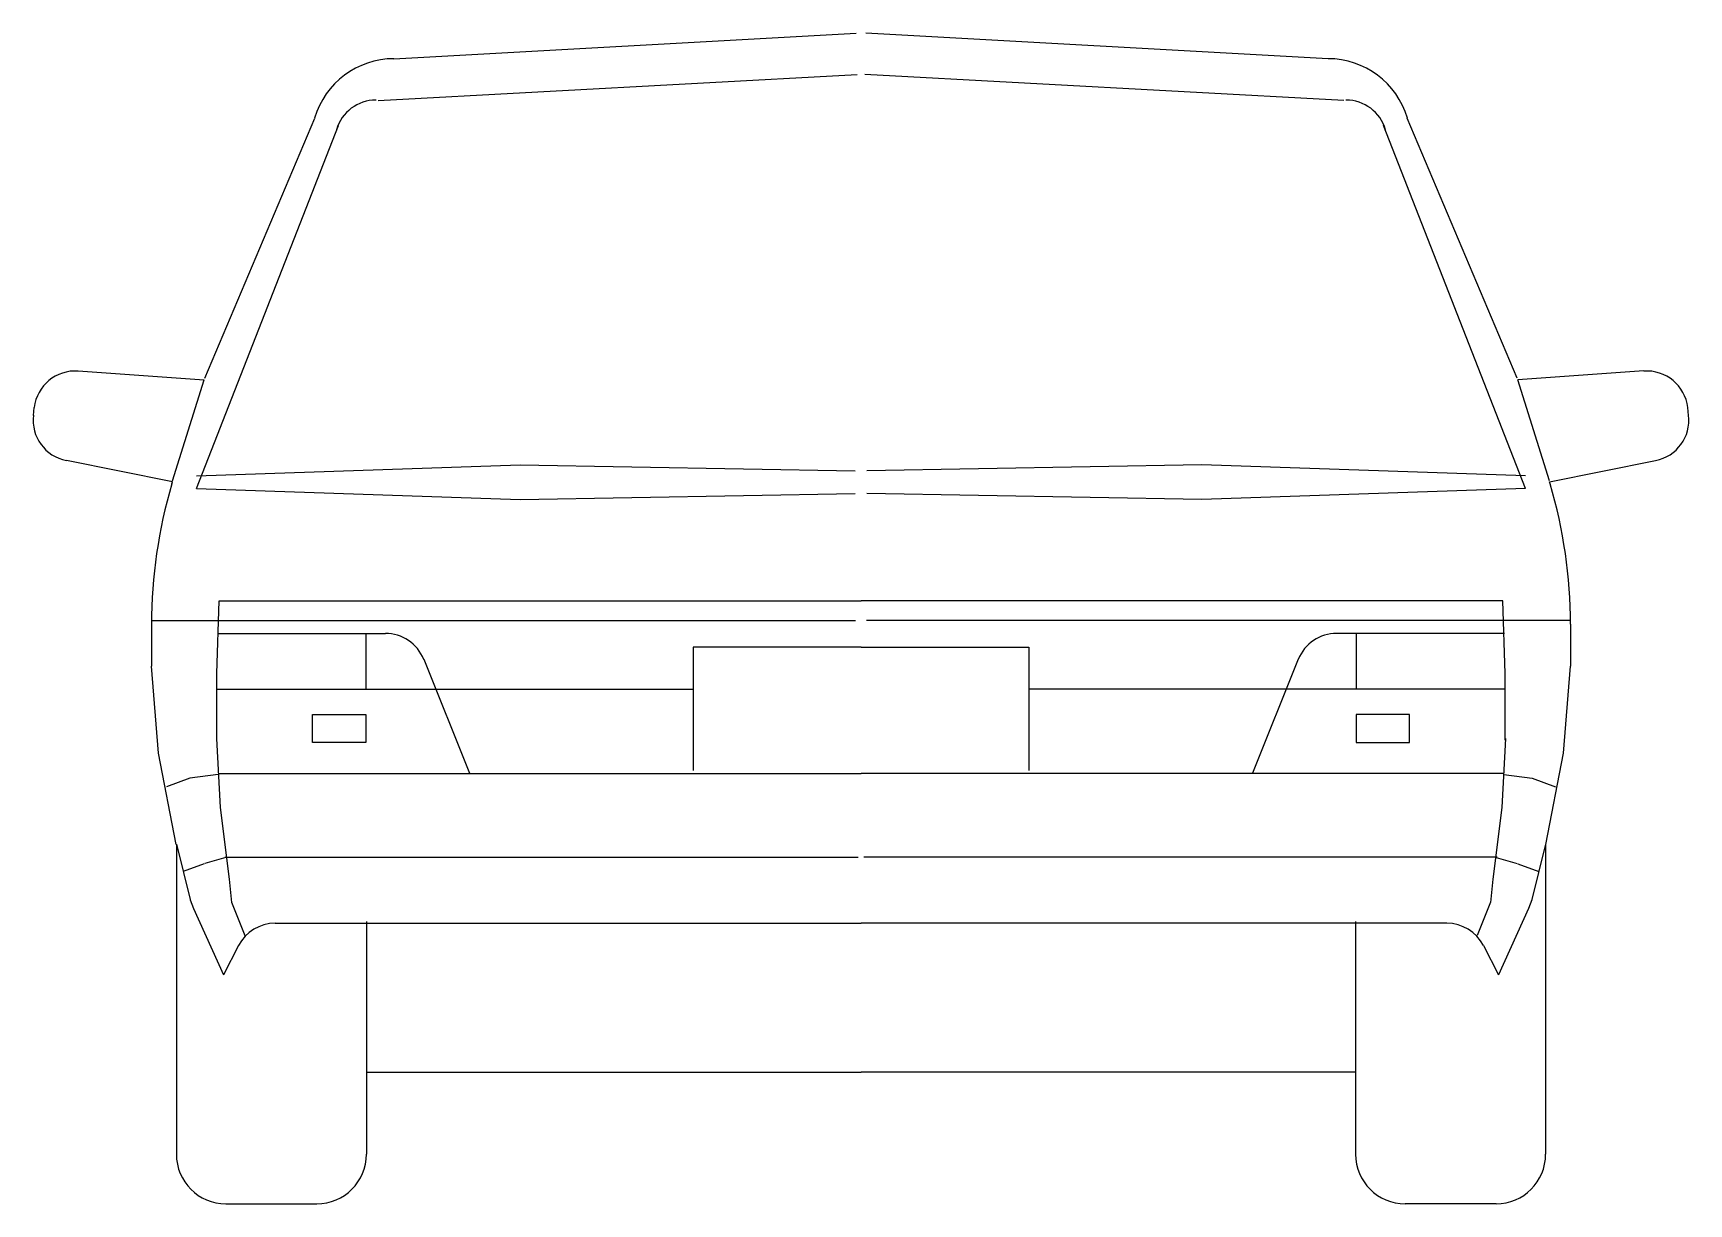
# Model space of a CAD drawing. Extents: x 4541 to 6143, y 23906 to 25039.
import ezdxf

# ---------------------------------------------------------------- set-up
doc = ezdxf.new("R2010")
doc.units = 0
doc.header["$LTSCALE"] = 100
doc.header["$MEASUREMENT"] = 0
doc.layers.add('LX-CAR', color=6, linetype='CONTINUOUS')

msp = doc.modelspace()

# ---------------------------------------------------------------- linework, layer by layer
at = {"layer": 'LX-CAR'}
for p, q in [((4889.9, 25014.3), (5337.3, 25039)), ((5794.1, 25014.3), (5346.7, 25039)), ((4874.6, 24974), (5338.2, 24999)), ((5809.4, 24974), (5345.8, 24999)), ((4707, 24705.3), (4813.2, 24956.9)), ((5977, 24705.3), (5870.8, 24956.9)), ((4698.7, 24598.6), (4836.1, 24949.7)), ((5985.3, 24598.6), (5847.9, 24949.7)), ((4584.3, 24712.2), (4706.3, 24703.7)), ((4675.6, 24605.9), (4706.3, 24703.7)), ((6099.7, 24712.2), (5977.7, 24703.7)), ((6008.4, 24605.9), (5977.7, 24703.7)), ((4540.9, 24669.3), (4541.8, 24676.8)), ((6143.1, 24669.3), (6142.2, 24676.8)), ((4675.6, 24605.1), (4572.8, 24625.5)), ((4698.7, 24610.7), (5012.1, 24621.3)), ((5012.1, 24621.3), (5336.3, 24615.6)), ((5671.9, 24621.3), (5347.7, 24615.6)), ((5985.3, 24610.7), (5671.9, 24621.3)), ((6008.4, 24605.1), (6111.2, 24625.5)), ((4674.9, 24602.9), (4675.5, 24604.9)), ((6009.1, 24602.9), (6008.5, 24604.9)), ((4698.7, 24598.6), (5012.1, 24588)), ((5012.1, 24588), (5336.3, 24593.7)), ((5671.9, 24588), (5347.7, 24593.7)), ((5985.3, 24598.6), (5671.9, 24588)), ((4718.5, 24419.4), (4720.6, 24489.7)), ((4720.6, 24489.7), (5342, 24489.7)), ((5963.4, 24489.7), (5342, 24489.7)), ((5965.5, 24419.4), (5963.4, 24489.7)), ((4655.3, 24470.8), (5336.6, 24470.8)), ((4655.3, 24467.2), (4655.3, 24426.5)), ((4719.1, 24458.4), (4881.6, 24458.4)), ((4862.6, 24458.4), (4862.6, 24404.3)), ((6028.7, 24470.8), (5347.4, 24470.8)), ((5964.9, 24458.4), (5802.4, 24458.4)), ((5821.4, 24458.4), (5821.4, 24404.3)), ((6028.7, 24467.2), (6028.7, 24426.5)), ((5342, 24444.9), (5179.5, 24444.9)), ((5179.5, 24444.9), (5179.5, 24325.7)), ((5342, 24444.9), (5504.5, 24444.9)), ((5504.5, 24444.9), (5504.5, 24325.7)), ((4661.9, 24342.4), (4655.3, 24426.6)), ((4918.7, 24433.3), (4962.9, 24323)), ((5765.3, 24433.3), (5721.1, 24323)), ((6022.1, 24342.4), (6028.7, 24426.6)), ((4718.5, 24355.1), (4718.5, 24419.4)), ((5965.5, 24355.1), (5965.5, 24419.4)), ((4719.1, 24404.3), (5179.5, 24404.3)), ((5964.9, 24404.3), (5504.5, 24404.3)), ((4811.2, 24379.9), (4862.6, 24379.9)), ((4811.2, 24352.8), (4811.2, 24379.9)), ((4862.6, 24379.9), (4862.6, 24352.8)), ((5872.8, 24379.9), (5821.4, 24379.9)), ((5821.4, 24379.9), (5821.4, 24352.8)), ((5872.8, 24352.8), (5872.8, 24379.9)), ((4718.2, 24356.7), (4721.8, 24289.8)), ((4862.6, 24352.8), (4811.2, 24352.8)), ((5821.4, 24352.8), (5872.8, 24352.8)), ((5965.8, 24356.7), (5962.2, 24289.8)), ((4679, 24254.3), (4661.9, 24342.4)), ((6005, 24254.3), (6022.1, 24342.4)), ((4692.3, 24318.2), (4669.7, 24309.8)), ((4719.7, 24321.7), (4692.3, 24318.2)), ((4720, 24322.9), (5342, 24322.9)), ((5964, 24322.9), (5342, 24322.9)), ((5964.3, 24321.7), (5991.7, 24318.2)), ((5991.7, 24318.2), (6014.3, 24309.8)), ((4721.8, 24289.8), (4730.3, 24220.5)), ((5962.2, 24289.8), (5953.7, 24220.5)), ((4679.3, 24254.5), (4679.3, 23954.5)), ((4679.3, 24254.5), (4692.6, 24201)), ((6004.7, 24254.5), (5991.4, 24201)), ((6004.7, 24254.5), (6004.7, 23954.5)), ((4706.2, 24235.4), (4685.9, 24228.1)), ((4727.1, 24241.7), (4706.9, 24235.7)), ((4726.3, 24242), (5339.3, 24242)), ((5957.7, 24242), (5344.7, 24242)), ((5956.9, 24241.7), (5977.1, 24235.7)), ((5977.8, 24235.4), (5998.1, 24228.1)), ((4730.3, 24220.5), (4732.6, 24198.1)), ((5953.7, 24220.5), (5951.4, 24198.1)), ((4692.6, 24201), (4692.5, 24200.6)), ((4692.5, 24200.6), (4696, 24192.2)), ((4696, 24192.2), (4724.8, 24127.9)), ((4732.6, 24198.2), (4745.5, 24166.1)), ((5951.4, 24198.2), (5938.5, 24166.1)), ((5988, 24192.2), (5959.2, 24127.9)), ((5991.5, 24200.6), (5988, 24192.2)), ((5991.4, 24201), (5991.5, 24200.6)), ((4775, 24178), (5342, 24178)), ((4863.3, 24179.5), (4863.3, 24033.9)), ((5909, 24178), (5342, 24178)), ((5820.7, 24179.5), (5820.7, 24033.9)), ((4739.5, 24156.4), (4724.8, 24127.9)), ((5944.5, 24156.4), (5959.2, 24127.9)), ((4863.3, 24034.4), (4863.3, 23954.5)), ((4863.3, 24033.9), (5342, 24033.9)), ((5820.7, 24033.9), (5342, 24033.9)), ((5820.7, 24034.4), (5820.7, 23954.5)), ((4727.3, 23906.5), (4815.3, 23906.5)), ((5956.7, 23906.5), (5868.7, 23906.5))]:
    msp.add_line(p, q, dxfattribs=at)
for centre, radius, start, end in [((4889.9, 24934.3), 80, 90, 163.5676), ((5794.1, 24934.3), 80, 16.4324, 90), ((4872.6, 24934.3), 40, 90, 163.5676), ((5811.4, 24934.3), 40, 16.4324, 90), ((4581.5, 24672.2), 40, 86.0548, 173.4181), ((6102.5, 24672.2), 40, 6.5819, 93.9452), ((4580.6, 24664.8), 40, 173.4181, 258.7527), ((6103.4, 24664.8), 40, 281.2473, 6.5819), ((5135.3, 24467.2), 480, 163.5676, 180), ((5548.7, 24467.2), 480, 0, 16.4324), ((4881.6, 24418.4), 40, 21.8014, 90), ((5802.4, 24418.4), 40, 90, 158.1986), ((4775, 24138), 40, 90, 152.7232), ((5909, 24138), 40, 27.2768, 90), ((4727.3, 23954.5), 48, 180, 270), ((4815.3, 23954.5), 48, 270, 0), ((5868.7, 23954.5), 48, 180, 270), ((5956.7, 23954.5), 48, 270, 360)]:
    msp.add_arc(centre, radius, start, end, dxfattribs=at)

doc.saveas('drawing.dxf')
